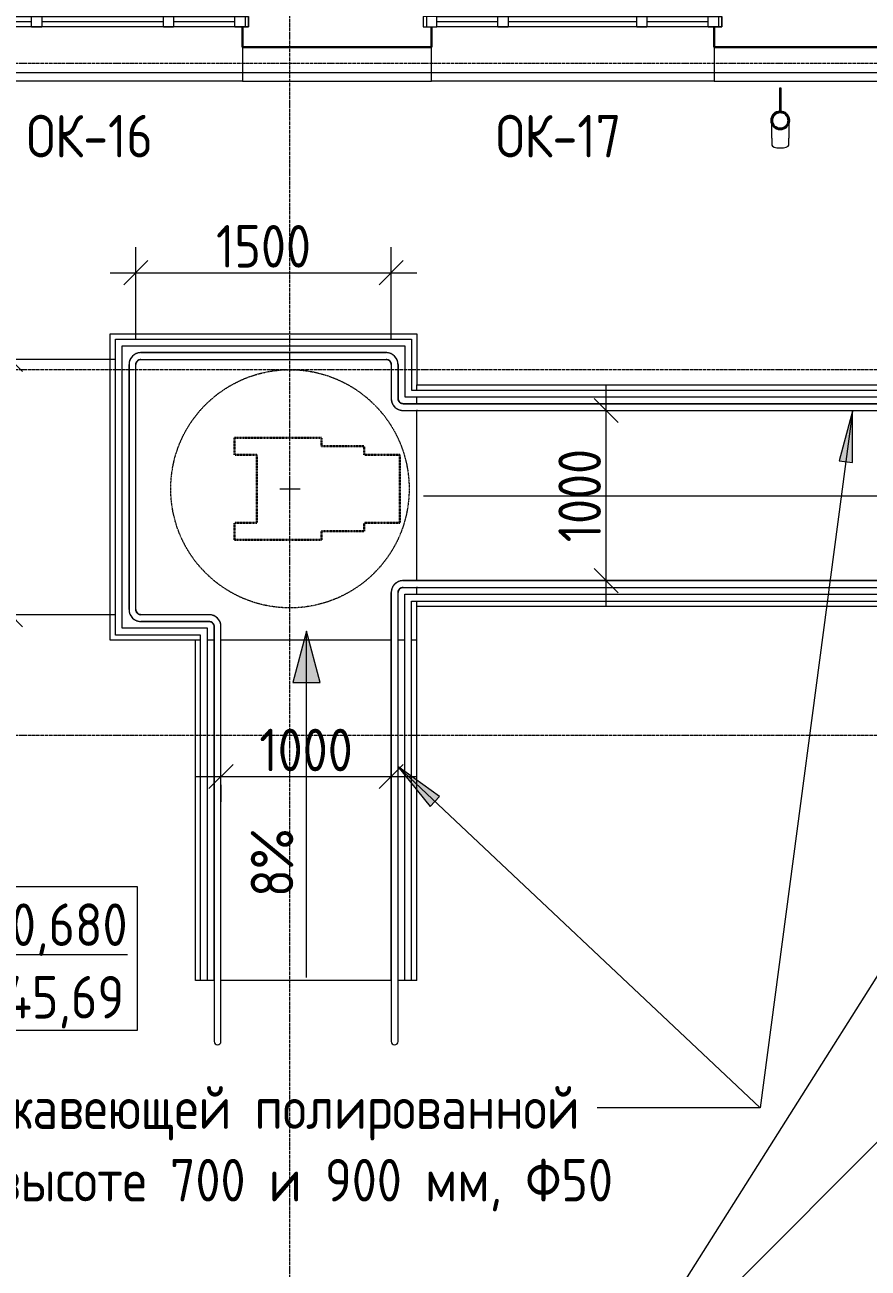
# Model space of a CAD drawing. Header units: millimetres. Extents: x -11345 to 411485, y -9810 to 73012.
# Drawn here: x 40646 to 45600, y -5287 to 2020 of the extents above; entities that cross this region are included whole.
import ezdxf

# ---------------------------------------------------------------- set-up
doc = ezdxf.new("R2010")
doc.units = ezdxf.units.MM
doc.linetypes.add('200_ШТРИХ__ш1_п0_6_', pattern=[1.6, 1, -0.6])
doc.linetypes.add('ADSK_Линия сетки', pattern=[25, 20, -2.5, 0, -2.5])
for name, color, linetype, lineweight in [('_ Окна', 7, 'Continuous', 9), ('Аннотация', 7, 'Continuous', 18), ('Марки окон', 7, 'Continuous', 20), ('Мебель', 7, 'Continuous', 18), ('Обобщенные модели', 7, 'Continuous', 18), ('Ограждение', 7, 'Continuous', 9), ('Окна', 7, 'Continuous', 9), ('Оси', 253, 'Continuous', 9), ('Пандусы', 7, 'Continuous', 18), ('Размеры', 7, 'Continuous', 5), ('Стены наружные', 7, 'Continuous', 18), ('Стены несущие', 7, 'Continuous', 30), ('Стены отделка', 7, 'Continuous', 30), ('Стены штриховка', 7, 'Continuous', 9)]:
    doc.layers.add(name, color=color, linetype=linetype, lineweight=lineweight)
doc.layers.add('Линии', color=7, linetype='Continuous', lineweight=9, true_color=0x00a600)
doc.styles.add('GOST Common_2', font='GOST_Common.ttf', dxfattribs={"width": 0.9, "height": 250})
doc.styles.add('GOST Common_3', font='GOST_Common.ttf', dxfattribs={"width": 0.9, "height": 250})
doc.dimstyles.new('ADSK_Основной_2_5_мм_округление_до_1', dxfattribs={"dimscale": 304.8, "dimtxt": 251.428749, "dimasz": 0.463911, "dimexe": 0.492126, "dimexo": 0.492126, "dimgap": 0.098425, "dimtad": 1, "dimdec": 0, "dimdsep": 46, "dimtxsty": 'GOST Common_3', "dimblk1": 'OBLIQUE', "dimblk2": 'OBLIQUE', "dimsah": 1, "dimcen": 0.09, "dimdle": 0.492126, "dimazin": 2, "dimtfac": 1, "dimtdec": 4, "dimtix": 1, "dimtmove": 0, "dimatfit": 3, "dimfxl": 1, "dimtvp": 1, "dimtolj": 1, "dimtzin": 0, "dimlwd": 20, "dimlwe": 20, "dimarcsym": 2})

# ---------------------------------------------------------------- blocks, each defined once
blk = doc.blocks.new('Ограждение - Ограждение-2039143-План 1-го этажа')
at = {"layer": 'Ограждение'}
for p, q in [((10824.3, -1326.7), (10894.3, -1326.7)), ((10824.3, -1596.7), (10824.3, -1326.7)), ((10864.3, -1366.7), (10894.3, -1366.7)), ((10864.3, -1596.7), (10864.3, -1366.7)), ((10894.3, -1326.7), (17719.3, -1326.7)), ((10894.3, -1366.7), (17719.3, -1366.7)), ((10824.3, -3596.7), (10824.3, -1596.7)), ((10864.3, -3596.7), (10864.3, -1596.7)), ((10864.3, -3596.7), (10824.3, -3596.7))]:
    blk.add_line(p, q, dxfattribs=at)
blk = doc.blocks.new('Ограждение - Ограждение-2039147-План 1-го этажа')
at = {"layer": 'Ограждение'}
for p, q in [((9124.3, 173.3), (10864.3, 173.3)), ((9124.3, -1566.7), (9124.3, 173.3)), ((10864.3, 173.3), (10864.3, -126.7)), ((9164.3, 133.3), (10824.3, 133.3)), ((9164.3, -1526.7), (9164.3, 133.3)), ((10824.3, 133.3), (10824.3, -166.7)), ((10864.3, -126.7), (10894.3, -126.7)), ((10894.3, -126.7), (17239.3, -126.7)), ((10824.3, -166.7), (10894.3, -166.7)), ((10894.3, -166.7), (17279.3, -166.7)), ((9664.3, -1526.7), (9164.3, -1526.7)), ((9664.3, -1596.7), (9664.3, -1526.7)), ((9624.3, -1566.7), (9124.3, -1566.7)), ((9624.3, -1596.7), (9624.3, -1566.7)), ((9624.3, -3596.7), (9624.3, -1596.7)), ((9664.3, -3596.7), (9664.3, -1596.7)), ((9664.3, -3596.7), (9624.3, -3596.7))]:
    blk.add_line(p, q, dxfattribs=at)
blk = doc.blocks.new('FRT_2D_Символ _разворот МГН_1 - D1_4_Символ доступности разворота МГН _360__-V38-План 1-го этажа')
at = {"layer": 'Мебель', "color": 98, "linetype": '200_ШТРИХ__ш1_п0_6_', "lineweight": 30, "true_color": 0x004000}
for p, q in [((-300, 325.4), (-300, -185.8)), ((-300, 325.4), (-200, 325.4)), ((-200, 195.4), (-200, 325.4)), ((200, 325.4), (300, 325.4)), ((200, 195.4), (200, 325.4)), ((300, 325.4), (300, -185.8)), ((-200, 195.4), (200, 195.4)), ((-300, -185.8), (-250, -185.8)), ((-250, -185.8), (-250, -435.8)), ((300, -185.8), (250, -185.8)), ((250, -185.8), (250, -435.8)), ((-200, -435.8), (-250, -435.8)), ((-200, -435.8), (-200, -645.8)), ((200, -435.8), (250, -435.8)), ((200, -435.8), (200, -645.8)), ((-200, -645.8), (200, -645.8))]:
    blk.add_line(p, q, dxfattribs=at)
at = {"layer": 'Мебель'}
for p, q in [((-65, 0), (65, 0)), ((0, 60.4), (0, -59.6))]:
    blk.add_line(p, q, dxfattribs=at)
at = {"layer": 'Мебель', "color": 1, "linetype": '200_ШТРИХ__ш1_п0_6_', "lineweight": 9, "true_color": 0xff0000}
blk.add_circle((0, 0), 700, dxfattribs=at)
blk = doc.blocks.new('окно трехпол с фрамугой - 1715-2150_h___нов_ ок-17-2116646-План 1-го этажа')
at = {"layer": '_ Окна', "lineweight": 18}
for p, q in [((-877.5, 115), (-877.5, 175)), ((-877.5, 175), (-797.5, 175)), ((-797.5, 175), (-797.5, 115)), ((-437.5, 115), (-437.5, 175)), ((-437.5, 175), (-377.5, 175)), ((-377.5, 175), (-377.5, 115)), ((377.5, 115), (377.5, 175)), ((377.5, 175), (437.5, 175)), ((437.5, 175), (437.5, 115)), ((797.5, 175), (797.5, 115)), ((877.5, 175), (797.5, 175)), ((877.5, 115), (877.5, 175)), ((-797.5, 115), (-877.5, 115)), ((-377.5, 115), (-437.5, 115)), ((437.5, 115), (377.5, 115)), ((797.5, 115), (877.5, 115))]:
    blk.add_line(p, q, dxfattribs=at)
at = {"layer": '_ Окна'}
for p, q in [((-857.5, 115), (-857.5, 175)), ((857.5, 115), (857.5, 175)), ((-797.5, 145), (-437.5, 145)), ((-377.5, 145), (377.5, 145)), ((437.5, 145), (797.5, 145))]:
    blk.add_line(p, q, dxfattribs=at)
at = {"layer": 'Окна'}
for p, q in [((-877.5, 175), (-877.5, 115)), ((-797.5, 175), (-877.5, 175)), ((-797.5, 175), (-437.5, 175)), ((-377.5, 175), (-437.5, 175)), ((-377.5, 175), (377.5, 175)), ((437.5, 175), (377.5, 175)), ((437.5, 175), (797.5, 175)), ((877.5, 175), (797.5, 175)), ((877.5, 115), (877.5, 175)), ((-877.5, 115), (-797.5, 115)), ((-437.5, 115), (-797.5, 115)), ((-437.5, 115), (-377.5, 115)), ((377.5, 115), (-377.5, 115)), ((377.5, 115), (437.5, 115)), ((797.5, 115), (437.5, 115)), ((797.5, 115), (877.5, 115))]:
    blk.add_line(p, q, dxfattribs=at)
blk = doc.blocks.new('окно трехпол с фрамугой - 1675-2150_h___нов_ ок16-V46-План 1-го этажа')
at = {"layer": '_ Окна', "lineweight": 18}
for p, q in [((-857.5, 115), (-857.5, 175)), ((-857.5, 175), (-777.5, 175)), ((-777.5, 175), (-777.5, 115)), ((-417.5, 115), (-417.5, 175)), ((-417.5, 175), (-357.5, 175)), ((-357.5, 175), (-357.5, 115)), ((357.5, 115), (357.5, 175)), ((357.5, 175), (417.5, 175)), ((417.5, 175), (417.5, 115)), ((777.5, 175), (777.5, 115)), ((857.5, 175), (777.5, 175)), ((857.5, 115), (857.5, 175)), ((-777.5, 115), (-857.5, 115)), ((-357.5, 115), (-417.5, 115)), ((417.5, 115), (357.5, 115)), ((777.5, 115), (857.5, 115))]:
    blk.add_line(p, q, dxfattribs=at)
at = {"layer": '_ Окна'}
for p, q in [((-837.5, 115), (-837.5, 175)), ((837.5, 115), (837.5, 175)), ((-777.5, 145), (-417.5, 145)), ((-357.5, 145), (357.5, 145)), ((417.5, 145), (777.5, 145))]:
    blk.add_line(p, q, dxfattribs=at)
at = {"layer": 'Окна'}
for p, q in [((-857.5, 175), (-857.5, 115)), ((-777.5, 175), (-857.5, 175)), ((-777.5, 175), (-417.5, 175)), ((-357.5, 175), (-417.5, 175)), ((-357.5, 175), (357.5, 175)), ((417.5, 175), (357.5, 175)), ((417.5, 175), (777.5, 175)), ((857.5, 175), (777.5, 175)), ((857.5, 115), (857.5, 175)), ((-857.5, 115), (-777.5, 115)), ((-417.5, 115), (-777.5, 115)), ((-417.5, 115), (-357.5, 115)), ((357.5, 115), (-357.5, 115)), ((357.5, 115), (417.5, 115)), ((777.5, 115), (417.5, 115)), ((777.5, 115), (857.5, 115))]:
    blk.add_line(p, q, dxfattribs=at)
blk = doc.blocks.new('Водосток - Тип 1 _карниз больше 490мм_-V55-План 1-го этажа')
at = {"layer": 'Обобщенные модели'}
for p, q in [((75, 306.2), (75, 263.6)), ((175, 263.6), (175, 306.2)), ((120, 109.1), (120, -30)), ((130, -30), (130, 109.1)), ((120, -30), (130, -30))]:
    blk.add_line(p, q, dxfattribs=at)
at = {"layer": 'Обобщенные модели', "flags": 128}
for points in [[(75, 173), (75, 174.3), (75, 177), (75, 179.8), (75, 182.9), (75, 186.2), (75, 189.7), (75, 193.4), (75, 197.2), (75, 201.3), (75, 205.5), (75, 209.9), (75, 214.4), (75, 219.1), (75, 224), (75, 229), (75, 234.1), (75, 239.3), (75, 244.6), (75, 250.1), (75, 255.6), (75, 261.3), (75, 263.6)], [(175, 263.6), (175, 258), (175, 252.4), (175, 246.9), (175, 241.5), (175, 236.2), (175, 231.1), (175, 226), (175, 221.1), (175, 216.4), (175, 211.8), (175, 207.3), (175, 203), (175, 198.9), (175, 194.9), (175, 191.2), (175, 187.6), (175, 184.3), (175, 181.1), (175, 178.1), (175, 175.4), (175, 173)]]:
    blk.add_lwpolyline(points, dxfattribs=at)
at = {"layer": 'Обобщенные модели'}
for start, end in [(90, 270), (270, 90)]:
    blk.add_arc((125, 160), 52, start, end, dxfattribs=at)
at = {"layer": 'Обобщенные модели', "lineweight": 40}
for start, end in [(90, 270), (270, 90)]:
    blk.add_arc((125, 160), 50, start, end, dxfattribs=at)
at = {"layer": 'Обобщенные модели'}
for start_param, end_param in [(4.712389, 6.283185), (3.141593, 4.712389)]:
    blk.add_ellipse((125, 306.2), major_axis=(-50, 0), ratio=0.309017, start_param=start_param, end_param=end_param, dxfattribs=at)
blk = doc.blocks.new('Тип перил - Перила_Внутренний_-3098370-План 1-го этажа')
at = {"layer": 'Ограждение'}
for p, q in [((10714.3, 93.3), (9274.3, 93.3)), ((9204.3, 23.3), (9204.3, -1416.7)), ((9244.3, -1416.7), (9244.3, 23.3)), ((9274.3, 53.3), (10714.3, 53.3)), ((10744.3, 23.3), (10744.3, -176.7)), ((10784.3, -176.7), (10784.3, 23.3)), ((10892.3, -206.7), (10814.3, -206.7)), ((17249.6, -206.7), (10897.9, -206.7)), ((10814.3, -246.7), (10892.3, -246.7)), ((10897.9, -246.7), (17249.6, -246.7)), ((9674.3, -1446.7), (9274.3, -1446.7)), ((9274.3, -1486.7), (9674.3, -1486.7)), ((9704.3, -1516.7), (9704.3, -1594.7)), ((9744.3, -1594.7), (9744.3, -1516.7)), ((9704.3, -1597.1), (9704.3, -3595.1)), ((9744.3, -3595.1), (9744.3, -1597.1))]:
    blk.add_line(p, q, dxfattribs=at)
at = {"layer": 'Ограждение', "flags": 128}
for points in [[(9274.3, 93.3), (9271.5, 93.3), (9268.7, 93.1), (9265.9, 92.8), (9263.1, 92.4), (9260.4, 91.9), (9257.7, 91.3), (9255, 90.6), (9252.3, 89.8), (9249.6, 88.8), (9247, 87.8), (9244.5, 86.7), (9242, 85.4), (9239.5, 84.1), (9237.1, 82.6), (9234.8, 81.1), (9232.5, 79.5), (9230.3, 77.8), (9228.1, 76), (9226.1, 74.1), (9224.1, 72.1), (9222.2, 70), (9220.3, 67.9), (9218.6, 65.7), (9217, 63.5), (9215.4, 61.1), (9213.9, 58.8), (9212.6, 56.3), (9211.3, 53.8), (9210.1, 51.3), (9209.1, 48.7), (9208.1, 46.1), (9207.2, 43.4), (9206.5, 40.7), (9205.8, 38), (9205.3, 35.2), (9204.9, 32.5), (9204.6, 29.7), (9204.4, 26.9), (9204.3, 24.1), (9204.3, 23.3)], [(10784.3, 23.3), (10784.2, 26.1), (10784.1, 28.9), (10783.8, 31.7), (10783.4, 34.5), (10782.9, 37.2), (10782.3, 40), (10781.6, 42.7), (10780.7, 45.3), (10779.8, 48), (10778.8, 50.6), (10777.6, 53.1), (10776.4, 55.7), (10775, 58.1), (10773.6, 60.5), (10772.1, 62.9), (10770.4, 65.1), (10768.7, 67.3), (10766.9, 69.5), (10765, 71.6), (10763.1, 73.5), (10761, 75.5), (10758.9, 77.3), (10756.7, 79), (10754.4, 80.7), (10752.1, 82.2), (10749.7, 83.7), (10747.3, 85.1), (10744.8, 86.3), (10742.2, 87.5), (10739.7, 88.6), (10737, 89.5), (10734.4, 90.4), (10731.7, 91.1), (10728.9, 91.8), (10726.2, 92.3), (10723.4, 92.7), (10720.6, 93), (10717.8, 93.2), (10715.1, 93.3), (10714.3, 93.3)], [(9244.3, 23.3), (9244.3, 24.5), (9244.4, 25.7), (9244.5, 26.9), (9244.7, 28.1), (9244.9, 29.3), (9245.2, 30.5), (9245.5, 31.6), (9245.8, 32.8), (9246.2, 33.9), (9246.7, 35), (9247.2, 36.1), (9247.7, 37.2), (9248.3, 38.2), (9248.9, 39.3), (9249.5, 40.3), (9250.2, 41.2), (9251, 42.2), (9251.7, 43.1), (9252.6, 44), (9253.4, 44.8), (9254.3, 45.7), (9255.2, 46.4), (9256.1, 47.2), (9257.1, 47.9), (9258.1, 48.6), (9259.1, 49.2), (9260.2, 49.8), (9261.2, 50.3), (9262.3, 50.8), (9263.4, 51.3), (9264.6, 51.7), (9265.7, 52.1), (9266.9, 52.4), (9268, 52.7), (9269.2, 52.9), (9270.4, 53.1), (9271.6, 53.2), (9272.8, 53.3), (9274, 53.3), (9274.3, 53.3)], [(10714.3, 53.3), (10715.5, 53.3), (10716.7, 53.2), (10717.9, 53.1), (10719.1, 52.9), (10720.3, 52.7), (10721.4, 52.5), (10722.6, 52.2), (10723.7, 51.8), (10724.9, 51.4), (10726, 51), (10727.1, 50.5), (10728.1, 49.9), (10729.2, 49.4), (10730.2, 48.7), (10731.2, 48.1), (10732.2, 47.4), (10733.2, 46.7), (10734.1, 45.9), (10735, 45.1), (10735.8, 44.2), (10736.6, 43.3), (10737.4, 42.4), (10738.2, 41.5), (10738.9, 40.5), (10739.5, 39.5), (10740.2, 38.5), (10740.8, 37.5), (10741.3, 36.4), (10741.8, 35.3), (10742.3, 34.2), (10742.7, 33.1), (10743, 31.9), (10743.4, 30.8), (10743.6, 29.6), (10743.9, 28.4), (10744, 27.2), (10744.2, 26), (10744.3, 24.8), (10744.3, 23.6), (10744.3, 23.3)], [(10744.3, -176.7), (10744.4, -179.5), (10744.5, -182.3), (10744.8, -185.1), (10745.2, -187.8), (10745.7, -190.6), (10746.3, -193.3), (10747, -196), (10747.8, -198.7), (10748.8, -201.3), (10749.8, -203.9), (10751, -206.5), (10752.2, -209), (10753.5, -211.5), (10755, -213.9), (10756.5, -216.2), (10758.1, -218.5), (10759.9, -220.7), (10761.7, -222.8), (10763.6, -224.9), (10765.5, -226.9), (10767.6, -228.8), (10769.7, -230.6), (10771.9, -232.4), (10774.1, -234), (10776.5, -235.6), (10778.9, -237), (10781.3, -238.4), (10783.8, -239.7), (10786.3, -240.9), (10788.9, -241.9), (10791.6, -242.9), (10794.2, -243.7), (10796.9, -244.5), (10799.6, -245.1), (10802.4, -245.7), (10805.2, -246.1), (10807.9, -246.4), (10810.7, -246.6), (10813.5, -246.7), (10814.3, -246.7)], [(10814.3, -206.7), (10813.1, -206.6), (10811.9, -206.6), (10810.7, -206.5), (10809.5, -206.3), (10808.3, -206.1), (10807.2, -205.8), (10806, -205.5), (10804.9, -205.2), (10803.7, -204.8), (10802.6, -204.3), (10801.5, -203.8), (10800.4, -203.3), (10799.4, -202.7), (10798.4, -202.1), (10797.4, -201.4), (10796.4, -200.7), (10795.4, -200), (10794.5, -199.2), (10793.6, -198.4), (10792.8, -197.6), (10792, -196.7), (10791.2, -195.8), (10790.4, -194.8), (10789.7, -193.9), (10789.1, -192.9), (10788.4, -191.9), (10787.8, -190.8), (10787.3, -189.7), (10786.8, -188.7), (10786.3, -187.5), (10785.9, -186.4), (10785.6, -185.3), (10785.2, -184.1), (10785, -183), (10784.7, -181.8), (10784.6, -180.6), (10784.4, -179.4), (10784.3, -178.2), (10784.3, -177), (10784.3, -176.7)], [(10892.3, -206.7), (10895.1, -206.7), (10897.9, -206.7)], [(10897.9, -246.7), (10895.1, -246.7), (10892.3, -246.7)], [(9204.3, -1416.7), (9204.4, -1419.5), (9204.5, -1422.3), (9204.8, -1425.1), (9205.2, -1427.8), (9205.7, -1430.6), (9206.3, -1433.3), (9207, -1436), (9207.8, -1438.7), (9208.8, -1441.3), (9209.8, -1443.9), (9211, -1446.5), (9212.2, -1449), (9213.5, -1451.5), (9215, -1453.9), (9216.5, -1456.2), (9218.1, -1458.5), (9219.9, -1460.7), (9221.7, -1462.8), (9223.6, -1464.9), (9225.5, -1466.9), (9227.6, -1468.8), (9229.7, -1470.6), (9231.9, -1472.4), (9234.1, -1474), (9236.5, -1475.6), (9238.9, -1477), (9241.3, -1478.4), (9243.8, -1479.7), (9246.3, -1480.9), (9248.9, -1481.9), (9251.6, -1482.9), (9254.2, -1483.7), (9256.9, -1484.5), (9259.6, -1485.1), (9262.4, -1485.7), (9265.2, -1486.1), (9267.9, -1486.4), (9270.7, -1486.6), (9273.5, -1486.7), (9274.3, -1486.7)], [(9274.3, -1446.7), (9273.1, -1446.7), (9271.9, -1446.6), (9270.7, -1446.5), (9269.5, -1446.3), (9268.3, -1446.1), (9267.2, -1445.8), (9266, -1445.5), (9264.9, -1445.2), (9263.7, -1444.8), (9262.6, -1444.3), (9261.5, -1443.8), (9260.4, -1443.3), (9259.4, -1442.7), (9258.4, -1442.1), (9257.4, -1441.4), (9256.4, -1440.7), (9255.4, -1440), (9254.5, -1439.2), (9253.6, -1438.4), (9252.8, -1437.6), (9252, -1436.7), (9251.2, -1435.8), (9250.4, -1434.9), (9249.7, -1433.9), (9249.1, -1432.9), (9248.4, -1431.9), (9247.8, -1430.8), (9247.3, -1429.7), (9246.8, -1428.7), (9246.3, -1427.5), (9245.9, -1426.4), (9245.6, -1425.3), (9245.2, -1424.1), (9245, -1423), (9244.7, -1421.8), (9244.6, -1420.6), (9244.4, -1419.4), (9244.3, -1418.2), (9244.3, -1417), (9244.3, -1416.7)], [(9744.3, -1516.7), (9744.2, -1513.9), (9744.1, -1511.1), (9743.8, -1508.3), (9743.4, -1505.5), (9742.9, -1502.8), (9742.3, -1500), (9741.6, -1497.3), (9740.7, -1494.7), (9739.8, -1492), (9738.8, -1489.4), (9737.6, -1486.9), (9736.4, -1484.4), (9735, -1481.9), (9733.6, -1479.5), (9732.1, -1477.2), (9730.4, -1474.9), (9728.7, -1472.7), (9726.9, -1470.5), (9725, -1468.5), (9723.1, -1466.5), (9721, -1464.6), (9718.9, -1462.7), (9716.7, -1461), (9714.4, -1459.3), (9712.1, -1457.8), (9709.7, -1456.3), (9707.3, -1454.9), (9704.8, -1453.7), (9702.2, -1452.5), (9699.7, -1451.4), (9697, -1450.5), (9694.4, -1449.6), (9691.7, -1448.9), (9688.9, -1448.2), (9686.2, -1447.7), (9683.4, -1447.3), (9680.6, -1447), (9677.8, -1446.8), (9675.1, -1446.7), (9674.3, -1446.7)], [(9674.3, -1486.7), (9675.5, -1486.7), (9676.7, -1486.8), (9677.9, -1486.9), (9679.1, -1487.1), (9680.3, -1487.3), (9681.4, -1487.5), (9682.6, -1487.8), (9683.7, -1488.2), (9684.9, -1488.6), (9686, -1489), (9687.1, -1489.5), (9688.1, -1490.1), (9689.2, -1490.6), (9690.2, -1491.3), (9691.2, -1491.9), (9692.2, -1492.6), (9693.2, -1493.4), (9694.1, -1494.1), (9695, -1494.9), (9695.8, -1495.8), (9696.6, -1496.7), (9697.4, -1497.6), (9698.2, -1498.5), (9698.9, -1499.5), (9699.5, -1500.5), (9700.2, -1501.5), (9700.8, -1502.5), (9701.3, -1503.6), (9701.8, -1504.7), (9702.3, -1505.8), (9702.7, -1506.9), (9703, -1508.1), (9703.4, -1509.2), (9703.6, -1510.4), (9703.9, -1511.6), (9704, -1512.8), (9704.2, -1514), (9704.3, -1515.2), (9704.3, -1516.4), (9704.3, -1516.7)], [(9704.3, -1594.7), (9704.3, -1595.9), (9704.3, -1597.1)], [(9744.3, -1597.1), (9744.3, -1595.9), (9744.3, -1594.7)]]:
    blk.add_lwpolyline(points, dxfattribs=at)
blk = doc.blocks.new('Тип перил - Перила_Внутренний_-V64-План 1-го этажа')
at = {"layer": 'Ограждение'}
for p, q in [((9274.3, 93.3), (10714.3, 93.3)), ((9204.3, -1416.7), (9204.3, 23.3)), ((9244.3, -1416.7), (9244.3, 23.3)), ((9274.3, 53.3), (10714.3, 53.3)), ((10744.3, 23.3), (10744.3, -176.7)), ((10784.3, 23.3), (10784.3, -176.7)), ((10814.3, -206.7), (10892.3, -206.7)), ((10892.3, -206.7), (10896.3, -206.7)), ((10896.3, -206.7), (17249.6, -206.7)), ((10814.3, -246.7), (10892.3, -246.7)), ((10892.3, -246.7), (10896.3, -246.7)), ((10896.3, -246.7), (17249.6, -246.7)), ((9674.3, -1446.7), (9274.3, -1446.7)), ((9674.3, -1486.7), (9274.3, -1486.7)), ((9704.3, -1594.7), (9704.3, -1516.7)), ((9744.3, -1594.7), (9744.3, -1516.7)), ((9704.3, -1598.7), (9704.3, -1594.7)), ((9704.3, -3595.1), (9704.3, -1598.7)), ((9744.3, -1598.7), (9744.3, -1594.7)), ((9744.3, -3595.1), (9744.3, -1598.7))]:
    blk.add_line(p, q, dxfattribs=at)
for centre, radius, start, end in [((9274.3, 23.3), 70, 90, 180), ((10714.3, 23.3), 70, 360, 90), ((9274.3, 23.3), 30, 90, 180), ((10714.3, 23.3), 30, 360, 90), ((10814.3, -176.7), 70, 180, 270), ((10814.3, -176.7), 30, 180, 270), ((9274.3, -1416.7), 70, 180, 270), ((9274.3, -1416.7), 30, 180, 270), ((9674.3, -1516.7), 70, 360, 90), ((9674.3, -1516.7), 30, 360, 90)]:
    blk.add_arc(centre, radius, start, end, dxfattribs=at)
blk = doc.blocks.new('Тип перил - Перила_Внутренний_-3098390-План 1-го этажа')
at = {"layer": 'Ограждение', "flags": 128}
for points in [[(9274.3, 93.3), (9271.5, 93.3), (9268.7, 93.1), (9265.9, 92.8), (9263.1, 92.4), (9260.4, 91.9), (9257.7, 91.3), (9255, 90.6), (9252.3, 89.8), (9249.6, 88.8), (9247, 87.8), (9244.5, 86.7), (9242, 85.4), (9239.5, 84.1), (9237.1, 82.6), (9234.8, 81.1), (9232.5, 79.5), (9230.3, 77.8), (9228.1, 76), (9226.1, 74.1), (9224.1, 72.1), (9222.2, 70), (9220.3, 67.9), (9218.6, 65.7), (9217, 63.5), (9215.4, 61.1), (9213.9, 58.8), (9212.6, 56.3), (9211.3, 53.8), (9210.1, 51.3), (9209.1, 48.7), (9208.1, 46.1), (9207.2, 43.4), (9206.5, 40.7), (9205.8, 38), (9205.3, 35.2), (9204.9, 32.5), (9204.6, 29.7), (9204.4, 26.9), (9204.3, 24.1)], [(10784.3, 23.3), (10784.2, 26.1), (10784.1, 28.9), (10783.8, 31.7), (10783.4, 34.5), (10782.9, 37.2), (10782.3, 40), (10781.6, 42.7), (10780.7, 45.3), (10779.8, 48), (10778.8, 50.6), (10777.6, 53.1), (10776.4, 55.7), (10775, 58.1), (10773.6, 60.5), (10772.1, 62.9), (10770.4, 65.1), (10768.7, 67.3), (10766.9, 69.5), (10765, 71.6), (10763.1, 73.5), (10761, 75.5), (10758.9, 77.3), (10756.7, 79), (10754.4, 80.7), (10752.1, 82.2), (10749.7, 83.7), (10747.3, 85.1), (10744.8, 86.3), (10742.2, 87.5), (10739.7, 88.6), (10737, 89.5), (10734.4, 90.4), (10731.7, 91.1), (10728.9, 91.8), (10726.2, 92.3), (10723.4, 92.7), (10720.6, 93), (10717.8, 93.2), (10715.1, 93.3)], [(10744.3, -176.7), (10744.4, -179.5), (10744.5, -182.3), (10744.8, -185.1), (10745.2, -187.8), (10745.7, -190.6), (10746.3, -193.3), (10747, -196), (10747.8, -198.7), (10748.8, -201.3), (10749.8, -203.9), (10751, -206.5), (10752.2, -209), (10753.5, -211.5), (10755, -213.9), (10756.5, -216.2), (10758.1, -218.5), (10759.9, -220.7), (10761.7, -222.8), (10763.6, -224.9), (10765.5, -226.9), (10767.6, -228.8), (10769.7, -230.6), (10771.9, -232.4), (10774.1, -234), (10776.5, -235.6), (10778.9, -237), (10781.3, -238.4), (10783.8, -239.7), (10786.3, -240.9), (10788.9, -241.9), (10791.6, -242.9), (10794.2, -243.7), (10796.9, -244.5), (10799.6, -245.1), (10802.4, -245.7), (10805.2, -246.1), (10807.9, -246.4), (10810.7, -246.6), (10813.5, -246.7)], [(9204.3, -1416.7), (9204.4, -1419.5), (9204.5, -1422.3), (9204.8, -1425.1), (9205.2, -1427.8), (9205.7, -1430.6), (9206.3, -1433.3), (9207, -1436), (9207.8, -1438.7), (9208.8, -1441.3), (9209.8, -1443.9), (9211, -1446.5), (9212.2, -1449), (9213.5, -1451.5), (9215, -1453.9), (9216.5, -1456.2), (9218.1, -1458.5), (9219.9, -1460.7), (9221.7, -1462.8), (9223.6, -1464.9), (9225.5, -1466.9), (9227.6, -1468.8), (9229.7, -1470.6), (9231.9, -1472.4), (9234.1, -1474), (9236.5, -1475.6), (9238.9, -1477), (9241.3, -1478.4), (9243.8, -1479.7), (9246.3, -1480.9), (9248.9, -1481.9), (9251.6, -1482.9), (9254.2, -1483.7), (9256.9, -1484.5), (9259.6, -1485.1), (9262.4, -1485.7), (9265.2, -1486.1), (9267.9, -1486.4), (9270.7, -1486.6), (9273.5, -1486.7)], [(9723.1, -1466.5), (9721, -1464.6), (9718.9, -1462.7), (9716.7, -1461), (9714.4, -1459.3), (9712.1, -1457.8), (9709.7, -1456.3), (9707.3, -1454.9), (9704.8, -1453.7), (9702.2, -1452.5), (9699.7, -1451.4), (9697, -1450.5), (9694.4, -1449.6), (9691.7, -1448.9), (9688.9, -1448.2), (9686.2, -1447.7), (9683.4, -1447.3), (9680.6, -1447), (9677.8, -1446.8), (9675.1, -1446.7)], [(9744.3, -1516.7), (9744.2, -1513.9), (9744.1, -1511.1), (9743.8, -1508.3), (9743.4, -1505.5), (9742.9, -1502.8), (9742.3, -1500), (9741.6, -1497.3), (9740.7, -1494.7), (9739.8, -1492), (9738.8, -1489.4), (9737.6, -1486.9), (9736.4, -1484.4), (9735, -1481.9), (9733.6, -1479.5), (9732.1, -1477.2), (9730.4, -1474.9), (9728.7, -1472.7), (9726.9, -1470.5), (9725, -1468.5), (9723.3, -1466.7)]]:
    blk.add_lwpolyline(points, dxfattribs=at)
blk = doc.blocks.new('Тип перил - Перила_Внутренний_-V65-План 1-го этажа')
at = {"layer": 'Ограждение'}
for centre, start, end in [((9274.3, 23.3), 140.23514, 180), ((9274.3, 23.3), 90, 129.76486), ((10714.3, 23.3), 50.23514, 90), ((10714.3, 23.3), 360, 39.76486), ((10814.3, -176.7), 180, 219.76486), ((10814.3, -176.7), 230.23514, 270), ((9274.3, -1416.7), 180, 219.76486), ((9274.3, -1416.7), 230.23514, 270), ((9674.3, -1516.7), 50.23514, 90), ((9674.3, -1516.7), 360, 39.76486)]:
    blk.add_arc(centre, 30, start, end, dxfattribs=at)
blk = doc.blocks.new('Тип перил - Перила_Внутренний_-3098441-План 1-го этажа')
at = {"layer": 'Ограждение'}
for p, q in [((10892.3, -1246.7), (10814.3, -1246.7)), ((10814.3, -1286.7), (10892.3, -1286.7)), ((17718.9, -1246.7), (10897.9, -1246.7)), ((10897.9, -1286.7), (17718.9, -1286.7)), ((10744.3, -1316.7), (10744.3, -1594.7)), ((10784.3, -1594.7), (10784.3, -1316.7)), ((10744.3, -1597.1), (10744.3, -3595.1)), ((10784.3, -3595.1), (10784.3, -1597.1))]:
    blk.add_line(p, q, dxfattribs=at)
at = {"layer": 'Ограждение', "flags": 128}
for points in [[(10814.3, -1246.7), (10811.5, -1246.7), (10808.7, -1246.9), (10805.9, -1247.2), (10803.1, -1247.6), (10800.4, -1248.1), (10797.7, -1248.7), (10795, -1249.4), (10792.3, -1250.2), (10789.6, -1251.2), (10787, -1252.2), (10784.5, -1253.3), (10782, -1254.6), (10779.5, -1255.9), (10777.1, -1257.4), (10774.8, -1258.9), (10772.5, -1260.5), (10770.3, -1262.2), (10768.1, -1264), (10766.1, -1265.9), (10764.1, -1267.9), (10762.2, -1270), (10760.3, -1272.1), (10758.6, -1274.3), (10757, -1276.5), (10755.4, -1278.9), (10753.9, -1281.2), (10752.6, -1283.7), (10751.3, -1286.2), (10750.1, -1288.7), (10749.1, -1291.3), (10748.1, -1293.9), (10747.2, -1296.6), (10746.5, -1299.3), (10745.8, -1302), (10745.3, -1304.8), (10744.9, -1307.5), (10744.6, -1310.3), (10744.4, -1313.1), (10744.3, -1315.9), (10744.3, -1316.7)], [(10784.3, -1316.7), (10784.3, -1315.5), (10784.4, -1314.3), (10784.5, -1313.1), (10784.7, -1311.9), (10784.9, -1310.7), (10785.2, -1309.5), (10785.5, -1308.4), (10785.8, -1307.2), (10786.2, -1306.1), (10786.7, -1305), (10787.2, -1303.9), (10787.7, -1302.8), (10788.3, -1301.8), (10788.9, -1300.7), (10789.5, -1299.7), (10790.2, -1298.8), (10791, -1297.8), (10791.7, -1296.9), (10792.6, -1296), (10793.4, -1295.2), (10794.3, -1294.3), (10795.2, -1293.6), (10796.1, -1292.8), (10797.1, -1292.1), (10798.1, -1291.4), (10799.1, -1290.8), (10800.2, -1290.2), (10801.2, -1289.7), (10802.3, -1289.2), (10803.4, -1288.7), (10804.6, -1288.3), (10805.7, -1287.9), (10806.9, -1287.6), (10808, -1287.3), (10809.2, -1287.1), (10810.4, -1286.9), (10811.6, -1286.8), (10812.8, -1286.7), (10814, -1286.7), (10814.3, -1286.7)], [(10892.3, -1246.7), (10895.1, -1246.7), (10897.9, -1246.7)], [(10897.9, -1286.7), (10895.1, -1286.7), (10892.3, -1286.7)], [(10744.3, -1594.7), (10744.3, -1595.9), (10744.3, -1597.1)], [(10784.3, -1597.1), (10784.3, -1595.9), (10784.3, -1594.7)]]:
    blk.add_lwpolyline(points, dxfattribs=at)
blk = doc.blocks.new('Тип перил - Перила_Внутренний_-V66-План 1-го этажа')
at = {"layer": 'Ограждение'}
for p, q in [((10814.3, -1246.7), (10892.3, -1246.7)), ((10814.3, -1286.7), (10892.3, -1286.7)), ((10892.3, -1246.7), (10896.3, -1246.7)), ((10892.3, -1286.7), (10896.3, -1286.7)), ((10896.3, -1246.7), (17717.3, -1246.7)), ((10896.3, -1286.7), (17717.3, -1286.7)), ((10744.3, -1594.7), (10744.3, -1316.7)), ((10784.3, -1594.7), (10784.3, -1316.7)), ((10744.3, -1598.7), (10744.3, -1594.7)), ((10744.3, -3595.1), (10744.3, -1598.7)), ((10784.3, -1598.7), (10784.3, -1594.7)), ((10784.3, -3595.1), (10784.3, -1598.7))]:
    blk.add_line(p, q, dxfattribs=at)
for radius in [70, 30]:
    blk.add_arc((10814.3, -1316.7), radius, 90, 180, dxfattribs=at)
blk = doc.blocks.new('Тип перил - Перила_Внутренний_-3098458-План 1-го этажа')
at = {"layer": 'Ограждение', "flags": 128}
blk.add_lwpolyline([(10814.3, -1246.7), (10811.5, -1246.7), (10808.7, -1246.9), (10805.9, -1247.2), (10803.1, -1247.6), (10800.4, -1248.1), (10797.7, -1248.7), (10795, -1249.4), (10792.3, -1250.2), (10789.6, -1251.2), (10787, -1252.2), (10784.5, -1253.3), (10782, -1254.6), (10779.5, -1255.9), (10777.1, -1257.4), (10774.8, -1258.9), (10772.5, -1260.5), (10770.3, -1262.2), (10768.1, -1264), (10766.1, -1265.9), (10764.1, -1267.9), (10762.2, -1270), (10760.3, -1272.1), (10758.6, -1274.3), (10757, -1276.5), (10755.4, -1278.9), (10753.9, -1281.2), (10752.6, -1283.7), (10751.3, -1286.2), (10750.1, -1288.7), (10749.1, -1291.3), (10748.1, -1293.9), (10747.2, -1296.6), (10746.5, -1299.3), (10745.8, -1302), (10745.3, -1304.8), (10744.9, -1307.5), (10744.6, -1310.3), (10744.4, -1313.1), (10744.3, -1315.9)], dxfattribs=at)
blk = doc.blocks.new('Тип перил - Перила_Внутренний_-V67-План 1-го этажа')
at = {"layer": 'Ограждение'}
for start, end in [(140.23514, 180), (90, 129.76486)]:
    blk.add_arc((10814.3, -1316.7), 30, start, end, dxfattribs=at)
blk = doc.blocks.new('_Oblique')
at = {"color": 0, "linetype": 'ByBlock', "lineweight": -2}
blk.add_line((-0.5, -0.5), (0.5, 0.5), dxfattribs=at)
blk = doc.blocks.new('DIMBLOCK23-План 1-го этажа')
at = {"layer": 'Defpoints', "color": 0, "transparency": 16777216}
for p in [(42798.2, 563.2), (41298.2, 23.3), (42798.2, 23.3)]:
    blk.add_point(p, dxfattribs=at)
at = {"layer": 'Размеры', "color": 0, "transparency": 16777216}
for p, q in [((41298.2, 173.3), (41298.2, 713.2)), ((42798.2, 173.3), (42798.2, 713.2)), ((41148.2, 563.2), (42948.2, 563.2))]:
    blk.add_line(p, q, dxfattribs=at)
at = {"layer": 'Размеры', "color": 0, "transparency": 16777216, "xscale": 141.4, "yscale": 141.4, "zscale": 141.4, "rotation": 180}
blk.add_blockref('_Oblique', (41298.2, 563.2), dxfattribs=at)
at = {"layer": 'Размеры', "color": 0, "transparency": 16777216, "xscale": 141.4, "yscale": 141.4, "zscale": 141.4}
blk.add_blockref('_Oblique', (42798.2, 563.2), dxfattribs=at)
at = {"layer": 'Размеры', "color": 0, "lineweight": 20, "transparency": 16777216, "insert": (42048.2, 718.2), "char_height": 250, "width": 700.591, "attachment_point": 5, "style": 'GOST Common_3'}
blk.add_mtext('\\A1;1500', dxfattribs=at)
blk = doc.blocks.new('DIMBLOCK24-План 1-го этажа')
at = {"layer": 'Defpoints', "color": 0, "transparency": 16777216}
for p in [(41328.2, 53.3), (40562.4, -1446.7), (41328.2, -1446.7)]:
    blk.add_point(p, dxfattribs=at)
at = {"layer": 'Размеры', "color": 0, "transparency": 16777216}
for p, q in [((40562.4, 203.3), (40562.4, -1596.7)), ((41178.2, 53.3), (40412.4, 53.3)), ((41178.2, -1446.7), (40412.4, -1446.7))]:
    blk.add_line(p, q, dxfattribs=at)
at = {"layer": 'Размеры', "color": 0, "transparency": 16777216, "xscale": 141.4, "yscale": 141.4, "zscale": 141.4}
for p, rotation in [((40562.4, 53.3), 90), ((40562.4, -1446.7), 270)]:
    blk.add_blockref('_Oblique', p, dxfattribs=dict(at, rotation=rotation))
at = {"layer": 'Размеры', "color": 0, "lineweight": 20, "transparency": 16777216, "insert": (40407.4, -696.7), "char_height": 250, "width": 700.591, "attachment_point": 5, "rotation": 90, "style": 'GOST Common_3'}
blk.add_mtext('\\A1;1500', dxfattribs=at)
blk = doc.blocks.new('DIMBLOCK25-План 1-го этажа')
at = {"layer": 'Defpoints', "color": 0, "transparency": 16777216}
for p in [(41798.2, -2296.9), (42798.2, -2296.9), (42798.2, -2396.9)]:
    blk.add_point(p, dxfattribs=at)
at = {"layer": 'Размеры', "color": 0, "transparency": 16777216}
for p, q in [((41648.2, -2396.9), (42948.2, -2396.9)), ((41798.2, -2446.9), (41798.2, -2546.9)), ((42798.2, -2446.9), (42798.2, -2546.9))]:
    blk.add_line(p, q, dxfattribs=at)
at = {"layer": 'Размеры', "color": 0, "transparency": 16777216, "xscale": 141.4, "yscale": 141.4, "zscale": 141.4, "rotation": 180}
blk.add_blockref('_Oblique', (41798.2, -2396.9), dxfattribs=at)
at = {"layer": 'Размеры', "color": 0, "transparency": 16777216, "xscale": 141.4, "yscale": 141.4, "zscale": 141.4}
blk.add_blockref('_Oblique', (42798.2, -2396.9), dxfattribs=at)
at = {"layer": 'Размеры', "color": 0, "lineweight": 20, "transparency": 16777216, "insert": (42298.2, -2241.9), "char_height": 250, "width": 700.591, "attachment_point": 5, "style": 'GOST Common_3'}
blk.add_mtext('\\A1;1000', dxfattribs=at)
blk = doc.blocks.new('DIMBLOCK26-План 1-го этажа')
at = {"layer": 'Defpoints', "color": 0, "transparency": 16777216}
for p in [(43960.2, -246.7), (44060.1, -246.7), (43960.2, -1246.7)]:
    blk.add_point(p, dxfattribs=at)
at = {"layer": 'Размеры', "color": 0, "transparency": 16777216}
for p, q in [((44060.1, -1396.7), (44060.1, -96.7)), ((44110.2, -246.7), (44210.1, -246.7)), ((44110.2, -1246.7), (44210.1, -1246.7))]:
    blk.add_line(p, q, dxfattribs=at)
at = {"layer": 'Размеры', "color": 0, "transparency": 16777216, "xscale": 141.4, "yscale": 141.4, "zscale": 141.4}
for p, rotation in [((44060.1, -246.7), 90), ((44060.1, -1246.7), 270)]:
    blk.add_blockref('_Oblique', p, dxfattribs=dict(at, rotation=rotation))
at = {"layer": 'Размеры', "color": 0, "lineweight": 20, "transparency": 16777216, "insert": (43905.1, -746.7), "char_height": 250, "width": 700.591, "attachment_point": 5, "rotation": 90, "style": 'GOST Common_3'}
blk.add_mtext('\\A1;1000', dxfattribs=at)
blk = doc.blocks.new('оси')
at = {"layer": 'Оси', "linetype": 'ADSK_Линия сетки'}
for p, q in [((16650, -6855.047), (16650, 23512.013)), ((-5146.135, 3950), (56550.042, 3950)), ((-5146.135, 2150), (56868.493, 2150)), ((-5146.135, 0), (40282.446, 0))]:
    blk.add_line(p, q, dxfattribs=at)

msp = doc.modelspace()

# ---------------------------------------------------------------- hatches: boundary and pattern name
at = {"layer": 'Аннотация', "lineweight": 9}
for points in [[(45508.2954, -250.20591), (45429.70262, -542.40976), (45508.00853, -552.79446)], [(42836.39984, -2338.77772), (43027.70672, -2573.21661), (43081.86534, -2515.71443)]]:
    msp.add_hatch(color=256, dxfattribs=at).paths.add_polyline_path(points)
at = {"layer": 'Размеры'}
msp.add_hatch(color=256, dxfattribs=at).paths.add_polyline_path([(42299.75193, -1544.4476), (42219.36717, -1844.4476), (42380.13669, -1844.4476)])

# ---------------------------------------------------------------- linework, layer by layer
at = {"layer": 'Аннотация', "lineweight": 9}
for p, q in [((45508.2954, -250.20591), (44965.39149, -4343.97596)), ((45508.2954, -250.20591), (45429.70262, -542.40976)), ((45508.00853, -552.79446), (45508.2954, -250.20591)), ((45429.70262, -542.40976), (45508.00853, -552.79446)), ((49392.95468, -799.0304), (43975.9997, -6226.03893)), ((47302.58858, -955.79911), (43975.9997, -6226.03893)), ((42836.39984, -2338.77772), (43027.70672, -2573.21661)), ((43081.86534, -2515.71443), (42836.39984, -2338.77772)), ((42836.39984, -2338.77772), (44965.39149, -4343.97596)), ((43027.70672, -2573.21661), (43081.86534, -2515.71443)), ((44473.60965, -4343.97596), (44008.61482, -4343.97596)), ((44965.39149, -4343.97596), (44473.60965, -4343.97596)), ((44965.39149, -4343.97596), (44473.60965, -4343.97596))]:
    msp.add_line(p, q, dxfattribs=at)
at = {"layer": 'Аннотация', "lineweight": 9, "flags": 128}
msp.add_lwpolyline([(40418.52841, -3043.19264), (41305.92841, -3043.19264), (41305.92841, -3890.19264), (40418.52841, -3890.19264)], close=True, dxfattribs=at)
at = {"layer": 'Линии', "color": 7}
for p, q in [((41758.15944, -3595.07995), (41758.15944, -3955.07995)), ((41798.15944, -3955.07995), (41798.15944, -3595.07995)), ((42798.15944, -3595.07995), (42798.15944, -3955.07995)), ((42838.15944, -3955.07995), (42838.15944, -3595.07995))]:
    msp.add_line(p, q, dxfattribs=at)
for centre in [(41778.15944, -3955.07995), (42818.15944, -3955.07995)]:
    msp.add_arc(centre, 20, 180, 0, dxfattribs=at)
at = {"layer": 'Пандусы'}
for p, q in [((41148.15944, 203.32607), (42948.15944, 203.32607)), ((41148.15944, -1596.67739), (41148.15944, 203.32607)), ((42948.15944, 203.32607), (42948.15944, -96.67393)), ((42948.15944, -126.67393), (42948.15944, -96.67393)), ((42948.15944, -96.67393), (49263.15944, -96.67393)), ((42948.15944, -206.67393), (42948.15944, -166.67393)), ((42948.15944, -1246.67393), (42948.15944, -246.67393)), ((42948.15944, -1326.67393), (42948.15944, -1286.67393)), ((42948.15944, -1396.67393), (42948.15944, -1366.67393)), ((42948.15944, -1396.67393), (49263.15944, -1396.67393)), ((42948.15944, -1596.67739), (42948.15944, -1396.67393)), ((41648.15944, -1596.67739), (41148.15944, -1596.67739)), ((41678.15944, -1596.67739), (41648.15944, -1596.67739)), ((41648.15944, -3596.67739), (41648.15944, -1596.67739)), ((41758.15944, -1596.67739), (41718.15944, -1596.67739)), ((42798.15944, -1596.67739), (41798.15944, -1596.67739)), ((42878.15944, -1596.67739), (42838.15944, -1596.67739)), ((42948.15944, -1596.67739), (42918.15944, -1596.67739)), ((42948.15944, -3596.67739), (42948.15944, -1596.67739)), ((41678.15944, -3596.67739), (41648.15944, -3596.67739)), ((41758.15944, -3596.67739), (41718.15944, -3596.67739)), ((42798.15944, -3596.67739), (41798.15944, -3596.67739)), ((42878.15944, -3596.67739), (42838.15944, -3596.67739)), ((42948.15944, -3596.67739), (42918.15944, -3596.67739))]:
    msp.add_line(p, q, dxfattribs=at)
at = {"layer": 'Размеры', "lineweight": 20}
for p, q in [((42988.06838, -748.12748), (49230.8229, -748.12748)), ((42299.75193, -3578.27153), (42299.75193, -1544.4476))]:
    msp.add_line(p, q, dxfattribs=at)
at = {"layer": 'Размеры'}
for p, q in [((42299.75193, -1544.4476), (42219.36717, -1844.4476)), ((42380.13669, -1844.4476), (42299.75193, -1544.4476)), ((42219.36717, -1844.4476), (42380.13669, -1844.4476))]:
    msp.add_line(p, q, dxfattribs=at)
at = {"layer": 'Стены наружные'}
for p, q in [((41925.29393, 1738.2316), (40285.29393, 1738.2316)), ((41925.29393, 1688.2316), (40285.29393, 1688.2316)), ((44695.29302, 1738.2316), (43035.29302, 1738.2316)), ((44695.29302, 1688.2316), (43035.29302, 1688.2316))]:
    msp.add_line(p, q, dxfattribs=at)
at = {"layer": 'Стены несущие'}
for p, q in [((41925.29393, 2008.2316), (41925.29393, 1888.2316)), ((43035.29302, 1888.2316), (43035.29302, 2008.2316)), ((44695.29302, 2008.2316), (44695.29302, 1888.2316)), ((43035.29302, 1888.2316), (41925.29393, 1888.2316)), ((45850.29262, 1888.2316), (44695.29302, 1888.2316))]:
    msp.add_line(p, q, dxfattribs=at)
at = {"layer": 'Стены отделка', "lineweight": 9}
for p, q in [((41925.29393, 1888.2316), (41925.29393, 1688.2316)), ((43035.29302, 1888.2316), (43035.29302, 1888.2316)), ((43035.29302, 1688.2316), (43035.29302, 1888.2316)), ((44695.29302, 1888.2316), (44695.29302, 1688.2316)), ((41925.29393, 1688.2316), (43035.29302, 1688.2316)), ((43035.29302, 1738.2316), (43034.29302, 1738.2316)), ((44695.29302, 1688.2316), (45850.29262, 1688.2316))]:
    msp.add_line(p, q, dxfattribs=at)
at = {"layer": 'Стены штриховка'}
for p, q in [((43034.29302, 1738.2316), (41925.29393, 1738.2316)), ((45849.29262, 1738.2316), (44695.29302, 1738.2316))]:
    msp.add_line(p, q, dxfattribs=at)

# ---------------------------------------------------------------- block references
msp.add_blockref('оси', (25553.42928, -2155))
at = {"layer": 'Мебель', "color": 1, "true_color": 0xff0000, "rotation": 89.9999999999995}
msp.add_blockref('FRT_2D_Символ _разворот МГН_1 - D1_4_Символ доступности разворота МГН _360__-V38-План 1-го этажа', (42203.42928, -706.7684), dxfattribs=at)
at = {"layer": 'Обобщенные модели', "rotation": 180}
msp.add_blockref('Водосток - Тип 1 _карниз больше 490мм_-V55-План 1-го этажа', (45208.42474, 1618.2316), dxfattribs=at)
at = {"layer": 'Ограждение'}
for name in ['Тип перил - Перила_Внутренний_-3098390-План 1-го этажа', 'Тип перил - Перила_Внутренний_-V65-План 1-го этажа', 'Ограждение - Ограждение-2039147-План 1-го этажа', 'Тип перил - Перила_Внутренний_-3098370-План 1-го этажа', 'Тип перил - Перила_Внутренний_-V64-План 1-го этажа', 'Тип перил - Перила_Внутренний_-3098441-План 1-го этажа', 'Тип перил - Перила_Внутренний_-V66-План 1-го этажа', 'Тип перил - Перила_Внутренний_-3098458-План 1-го этажа', 'Ограждение - Ограждение-2039143-План 1-го этажа', 'Тип перил - Перила_Внутренний_-V67-План 1-го этажа']:
    msp.add_blockref(name, (32053.86393, 0), dxfattribs=at)
at = {"layer": 'Окна', "rotation": 180}
for name, p in [('окно трехпол с фрамугой - 1675-2150_h___нов_ ок16-V46-План 1-го этажа', (41102.79393, 2183.2316)), ('окно трехпол с фрамугой - 1715-2150_h___нов_ ок-17-2116646-План 1-го этажа', (43862.79302, 2183.2316))]:
    msp.add_blockref(name, p, dxfattribs=at)

# ---------------------------------------------------------------- texts
at = {"layer": 'Аннотация', "lineweight": 9, "char_height": 250, "attachment_point": 1, "line_spacing_factor": 1.022766, "style": 'GOST Common_2'}
for s, insert, width in [('\\pxt1.44,2.88,4.32,5.76,7.2,8.64,10.08,11.52,12.96,14.4,15.84,17.28,18.72,20.16,21.6,23.04,24.48,25.92,27.36,28.8,30.24,31.68,33.12,34.56,36,37.44,38.88,40.32,41.76,43.2,44.64,46.08;{\\L-0,680\\P\\l145,69}', (40418.52841, -3143.57241), 896.274), ('\\pxt1.44,2.88,4.32,5.76,7.2,8.64,10.08,11.52,12.96,14.4,15.84,17.28,18.72,20.16,21.6,23.04,24.48,25.92,27.36,28.8,30.24,31.68,33.12,34.56,36,37.44,38.88,40.32,41.76,43.2,44.64,46.08;{Замена ограждений крыльца из нержавеющей полированной стали высотой 1200 мм поручни на высоте 700 и 900 мм, Ф50 мм\\PЗаполнение вертикальное из ригелей ⌀16 мм, с шагом 100 мм}', (35483.73982, -4218.78282), 8989.2)]:
    msp.add_mtext(s, dxfattribs=dict(at, insert=insert, width=width))
at = {"layer": 'Марки окон', "lineweight": 9, "char_height": 250, "width": 797.4, "attachment_point": 5, "line_spacing_factor": 1.022766, "style": 'GOST Common_2'}
for s, insert in [('\\pxqc,t1.8,3.6,5.4,7.2,9,10.8,12.6,14.4,16.2,18,19.8,21.6,23.4,25.2,27,28.8,30.6,32.4,34.2,36,37.8,39.6,41.4,43.2,45,46.8,48.6,50.4,52.2,54,55.8,57.6;{ОК-16}', (41027.40361, 1365.40588)), ('\\pxqc,t1.8,3.6,5.4,7.2,9,10.8,12.6,14.4,16.2,18,19.8,21.6,23.4,25.2,27,28.8,30.6,32.4,34.2,36,37.8,39.6,41.4,43.2,45,46.8,48.6,50.4,52.2,54,55.8,57.6;{ОК-17}', (43781.37903, 1365.40588))]:
    msp.add_mtext(s, dxfattribs=dict(at, insert=insert))
at = {"layer": 'Размеры', "lineweight": 20, "insert": (41973.12665, -3105.16162), "char_height": 250, "width": 482.731997, "attachment_point": 1, "rotation": 90, "line_spacing_factor": 1.022761, "style": 'GOST Common_3'}
msp.add_mtext('8%', dxfattribs=at)

# ---------------------------------------------------------------- dimensions: what is measured, and where the dimension line sits
at = {"layer": 'Размеры', "lineweight": 20}
for base, p1, p2, override, picture, middle in [((42798.15944, 563.17835), (41298.15944, 23.32607), (42798.15944, 23.32607), {"dimpost": '<>', "dimfxl": 1500, "dimlwd": 65535, "dimlwe": 65535}, 'DIMBLOCK23-План 1-го этажа', (42048.15944, 718.17835)), ((42798.15944, -2396.90411), (41798.15944, -2296.91921), (42798.15944, -2296.91921), {"dimpost": '<>', "dimfxl": 1000, "dimlwd": 65535, "dimlwe": 65535}, 'DIMBLOCK25-План 1-го этажа', (42298.15944, -2241.90411))]:
    dim = msp.add_linear_dim(base=base, p1=p1, p2=p2, dimstyle='ADSK_Основной_2_5_мм_округление_до_1', override=override, dxfattribs=at)
    dim.commit()
    dim.dimension.update_dxf_attribs({"geometry": picture, "text_midpoint": middle})
for base, p1, p2, override, picture, middle in [((40562.40644, -1446.67739), (41328.15944, 53.32607), (41328.15944, -1446.67739), {"dimpost": '<>', "dimfxl": 1500.003468, "dimlwd": 65535, "dimlwe": 65535}, 'DIMBLOCK24-План 1-го этажа', (40407.40644, -696.67566)), ((44060.13857, -246.67393), (43960.15367, -1246.67393), (43960.15367, -246.67393), {"dimpost": '<>', "dimfxl": 1000, "dimlwd": 65535, "dimlwe": 65535}, 'DIMBLOCK26-План 1-го этажа', (43905.13857, -746.67393))]:
    dim = msp.add_linear_dim(base=base, p1=p1, p2=p2, angle=90, dimstyle='ADSK_Основной_2_5_мм_округление_до_1', override=override, dxfattribs=at)
    dim.commit()
    dim.dimension.update_dxf_attribs({"geometry": picture, "text_midpoint": middle})

doc.saveas('drawing.dxf')
